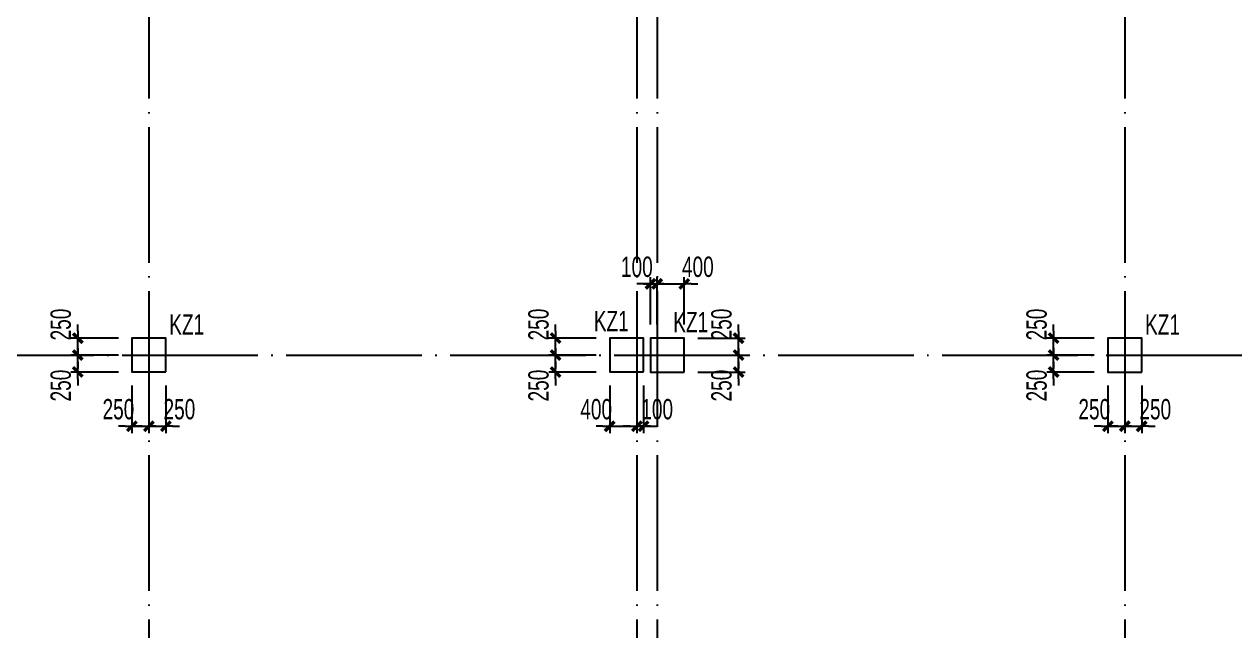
# Model space of a CAD drawing. Extents: x -21254 to 860439, y -324318 to 454338.
# Drawn here: x 221734 to 239597, y -137617 to -128672 of the extents above; entities that cross this region are included whole.
import ezdxf

# ---------------------------------------------------------------- set-up
doc = ezdxf.new("R2010")
doc.units = 0
doc.header["$LTSCALE"] = 1000
doc.header["$MEASUREMENT"] = 0
doc.linetypes.add('DOTE', pattern=[2.42, 2, -0.2, 0.02, -0.2])
doc.layers.get('0').update_dxf_attribs({"linetype": 'CONTINUOUS'})
doc.layers.get('Defpoints').update_dxf_attribs({"linetype": 'CONTINUOUS', "lineweight": 5})
for name, color, linetype in [('COLU', 7, 'CONTINUOUS'), ('COLU_DIM', 3, 'CONTINUOUS'), ('DOTE', 1, 'DOTE'), ('TEXT', 7, 'CONTINUOUS')]:
    doc.layers.add(name, color=color, linetype=linetype)
doc.styles.add('BW_Dim', font='Bweng.shx', dxfattribs={"width": 0.7, "bigfont": 'hztxt.shx'})
doc.dimstyles.new('Cyz_100_100', dxfattribs={"dimtxt": 300, "dimasz": 100, "dimexe": 100, "dimexo": 200, "dimgap": 100, "dimtad": 1, "dimdec": 0, "dimzin": 0, "dimdsep": 46, "dimtxsty": 'BW_Dim', "dimblk": '_bwk', "dimcen": 0, "dimclrt": 7, "dimadec": 0, "dimazin": 0, "dimtfac": 1, "dimtdec": 0, "dimtix": 1, "dimtmove": 2, "dimatfit": 0, "dimfxl": 1, "dimtolj": 1, "dimtzin": 0, "dimarcsym": 0})

# ---------------------------------------------------------------- blocks, each defined once
blk = doc.blocks.new('_bwk')
blk.add_line((-1, 0), (0, 0))
blk.add_lwpolyline([(-0.7, -0.7, 0.5, 0.5, 0), (0.7, 0.7, 0.5, 0.5, 0)], format="xyseb")
blk = doc.blocks.new('*D613')
at = {"layer": 'COLU_DIM', "color": 0, "lineweight": -2, "transparency": 16777216}
for p, q in [((236924, -133451), (236924, -133351)), ((237524, -133551), (236824, -133551)), ((236924, -133801), (236924, -133551)), ((237524, -133801), (236824, -133801)), ((236924, -133901), (236924, -134001))]:
    blk.add_line(p, q, dxfattribs=at)
at = {"layer": 'Defpoints', "color": 0, "transparency": 16777216}
for p in [(236924, -133551), (237724, -133551), (237724, -133801)]:
    blk.add_point(p, dxfattribs=at)
at = {"layer": 'COLU_DIM', "color": 0, "lineweight": -2, "transparency": 16777216, "xscale": 100, "yscale": 100, "zscale": 100}
for p, rotation in [((236924, -133551), 270), ((236924, -133801), 90)]:
    blk.add_blockref('_bwk', p, dxfattribs=dict(at, rotation=rotation))
at = {"layer": 'COLU_DIM', "color": 7, "transparency": 16777216, "insert": (236674, -134001), "char_height": 300, "attachment_point": 5, "rotation": 90, "style": 'BW_Dim'}
blk.add_mtext('\\A1;250', dxfattribs=at)
blk = doc.blocks.new('*D614')
at = {"layer": 'COLU_DIM', "color": 0, "lineweight": -2, "transparency": 16777216}
for p, q in [((236924, -133201), (236924, -133101)), ((237524, -133301), (236824, -133301)), ((236924, -133551), (236924, -133301)), ((237524, -133551), (236824, -133551)), ((236924, -133651), (236924, -133751))]:
    blk.add_line(p, q, dxfattribs=at)
at = {"layer": 'Defpoints', "color": 0, "transparency": 16777216}
for p in [(236924, -133301), (237724, -133301), (237724, -133551)]:
    blk.add_point(p, dxfattribs=at)
at = {"layer": 'COLU_DIM', "color": 0, "lineweight": -2, "transparency": 16777216, "xscale": 100, "yscale": 100, "zscale": 100}
for p, rotation in [((236924, -133301), 270), ((236924, -133551), 90)]:
    blk.add_blockref('_bwk', p, dxfattribs=dict(at, rotation=rotation))
at = {"layer": 'COLU_DIM', "color": 7, "transparency": 16777216, "insert": (236674, -133101), "char_height": 300, "attachment_point": 5, "rotation": 90, "style": 'BW_Dim'}
blk.add_mtext('\\A1;250', dxfattribs=at)
blk = doc.blocks.new('*D615')
at = {"layer": 'COLU_DIM', "color": 0, "lineweight": -2, "transparency": 16777216}
for p, q in [((237724, -134001), (237724, -134701)), ((237974, -134001), (237974, -134701)), ((237624, -134601), (237524, -134601)), ((237724, -134601), (237974, -134601)), ((238074, -134601), (238174, -134601))]:
    blk.add_line(p, q, dxfattribs=at)
at = {"layer": 'Defpoints', "color": 0, "transparency": 16777216}
for p in [(237724, -133801), (237974, -133801), (237974, -134601)]:
    blk.add_point(p, dxfattribs=at)
at = {"layer": 'COLU_DIM', "color": 0, "lineweight": -2, "transparency": 16777216, "xscale": 100, "yscale": 100, "zscale": 100}
blk.add_blockref('_bwk', (237724, -134601), dxfattribs=at)
at = {"layer": 'COLU_DIM', "color": 0, "lineweight": -2, "transparency": 16777216, "xscale": 100, "yscale": 100, "zscale": 100, "rotation": 180}
blk.add_blockref('_bwk', (237974, -134601), dxfattribs=at)
at = {"layer": 'COLU_DIM', "color": 7, "transparency": 16777216, "insert": (237524, -134351), "char_height": 300, "attachment_point": 5, "style": 'BW_Dim'}
blk.add_mtext('\\A1;250', dxfattribs=at)
blk = doc.blocks.new('*D616')
at = {"layer": 'COLU_DIM', "color": 0, "lineweight": -2, "transparency": 16777216}
for p, q in [((237974, -134001), (237974, -134701)), ((238224, -134001), (238224, -134701)), ((237874, -134601), (237774, -134601)), ((237974, -134601), (238224, -134601)), ((238324, -134601), (238424, -134601))]:
    blk.add_line(p, q, dxfattribs=at)
at = {"layer": 'Defpoints', "color": 0, "transparency": 16777216}
for p in [(237974, -133801), (238224, -133801), (238224, -134601)]:
    blk.add_point(p, dxfattribs=at)
at = {"layer": 'COLU_DIM', "color": 0, "lineweight": -2, "transparency": 16777216, "xscale": 100, "yscale": 100, "zscale": 100}
blk.add_blockref('_bwk', (237974, -134601), dxfattribs=at)
at = {"layer": 'COLU_DIM', "color": 0, "lineweight": -2, "transparency": 16777216, "xscale": 100, "yscale": 100, "zscale": 100, "rotation": 180}
blk.add_blockref('_bwk', (238224, -134601), dxfattribs=at)
at = {"layer": 'COLU_DIM', "color": 7, "transparency": 16777216, "insert": (238424, -134351), "char_height": 300, "attachment_point": 5, "style": 'BW_Dim'}
blk.add_mtext('\\A1;250', dxfattribs=at)
blk = doc.blocks.new('*D625')
at = {"layer": 'COLU_DIM', "color": 0, "lineweight": -2, "transparency": 16777216}
for p, q in [((222524, -133451), (222524, -133351)), ((223124, -133551), (222424, -133551)), ((222524, -133801), (222524, -133551)), ((223124, -133801), (222424, -133801)), ((222524, -133901), (222524, -134001))]:
    blk.add_line(p, q, dxfattribs=at)
at = {"layer": 'Defpoints', "color": 0, "transparency": 16777216}
for p in [(222524, -133551), (223324, -133551), (223324, -133801)]:
    blk.add_point(p, dxfattribs=at)
at = {"layer": 'COLU_DIM', "color": 0, "lineweight": -2, "transparency": 16777216, "xscale": 100, "yscale": 100, "zscale": 100}
for p, rotation in [((222524, -133551), 270), ((222524, -133801), 90)]:
    blk.add_blockref('_bwk', p, dxfattribs=dict(at, rotation=rotation))
at = {"layer": 'COLU_DIM', "color": 7, "transparency": 16777216, "insert": (222274, -134001), "char_height": 300, "attachment_point": 5, "rotation": 90, "style": 'BW_Dim'}
blk.add_mtext('\\A1;250', dxfattribs=at)
blk = doc.blocks.new('*D626')
at = {"layer": 'COLU_DIM', "color": 0, "lineweight": -2, "transparency": 16777216}
for p, q in [((222524, -133201), (222524, -133101)), ((223124, -133301), (222424, -133301)), ((222524, -133551), (222524, -133301)), ((223124, -133551), (222424, -133551)), ((222524, -133651), (222524, -133751))]:
    blk.add_line(p, q, dxfattribs=at)
at = {"layer": 'Defpoints', "color": 0, "transparency": 16777216}
for p in [(222524, -133301), (223324, -133301), (223324, -133551)]:
    blk.add_point(p, dxfattribs=at)
at = {"layer": 'COLU_DIM', "color": 0, "lineweight": -2, "transparency": 16777216, "xscale": 100, "yscale": 100, "zscale": 100}
for p, rotation in [((222524, -133301), 270), ((222524, -133551), 90)]:
    blk.add_blockref('_bwk', p, dxfattribs=dict(at, rotation=rotation))
at = {"layer": 'COLU_DIM', "color": 7, "transparency": 16777216, "insert": (222274, -133101), "char_height": 300, "attachment_point": 5, "rotation": 90, "style": 'BW_Dim'}
blk.add_mtext('\\A1;250', dxfattribs=at)
blk = doc.blocks.new('*D627')
at = {"layer": 'COLU_DIM', "color": 0, "lineweight": -2, "transparency": 16777216}
for p, q in [((223324, -134001), (223324, -134701)), ((223574, -134001), (223574, -134701)), ((223224, -134601), (223124, -134601)), ((223324, -134601), (223574, -134601)), ((223674, -134601), (223774, -134601))]:
    blk.add_line(p, q, dxfattribs=at)
at = {"layer": 'Defpoints', "color": 0, "transparency": 16777216}
for p in [(223324, -133801), (223574, -133801), (223574, -134601)]:
    blk.add_point(p, dxfattribs=at)
at = {"layer": 'COLU_DIM', "color": 0, "lineweight": -2, "transparency": 16777216, "xscale": 100, "yscale": 100, "zscale": 100}
blk.add_blockref('_bwk', (223324, -134601), dxfattribs=at)
at = {"layer": 'COLU_DIM', "color": 0, "lineweight": -2, "transparency": 16777216, "xscale": 100, "yscale": 100, "zscale": 100, "rotation": 180}
blk.add_blockref('_bwk', (223574, -134601), dxfattribs=at)
at = {"layer": 'COLU_DIM', "color": 7, "transparency": 16777216, "insert": (223124, -134351), "char_height": 300, "attachment_point": 5, "style": 'BW_Dim'}
blk.add_mtext('\\A1;250', dxfattribs=at)
blk = doc.blocks.new('*D628')
at = {"layer": 'COLU_DIM', "color": 0, "lineweight": -2, "transparency": 16777216}
for p, q in [((223574, -134001), (223574, -134701)), ((223824, -134001), (223824, -134701)), ((223474, -134601), (223374, -134601)), ((223574, -134601), (223824, -134601)), ((223924, -134601), (224024, -134601))]:
    blk.add_line(p, q, dxfattribs=at)
at = {"layer": 'Defpoints', "color": 0, "transparency": 16777216}
for p in [(223574, -133801), (223824, -133801), (223824, -134601)]:
    blk.add_point(p, dxfattribs=at)
at = {"layer": 'COLU_DIM', "color": 0, "lineweight": -2, "transparency": 16777216, "xscale": 100, "yscale": 100, "zscale": 100}
blk.add_blockref('_bwk', (223574, -134601), dxfattribs=at)
at = {"layer": 'COLU_DIM', "color": 0, "lineweight": -2, "transparency": 16777216, "xscale": 100, "yscale": 100, "zscale": 100, "rotation": 180}
blk.add_blockref('_bwk', (223824, -134601), dxfattribs=at)
at = {"layer": 'COLU_DIM', "color": 7, "transparency": 16777216, "insert": (224024, -134351), "char_height": 300, "attachment_point": 5, "style": 'BW_Dim'}
blk.add_mtext('\\A1;250', dxfattribs=at)
blk = doc.blocks.new('*D709')
at = {"layer": 'COLU_DIM', "color": 0, "lineweight": -2, "transparency": 16777216}
for p, q in [((229574, -133451), (229574, -133351)), ((230174, -133551), (229474, -133551)), ((229574, -133801), (229574, -133551)), ((230174, -133801), (229474, -133801)), ((229574, -133901), (229574, -134001))]:
    blk.add_line(p, q, dxfattribs=at)
at = {"layer": 'Defpoints', "color": 0, "transparency": 16777216}
for p in [(229574, -133551), (230374, -133551), (230374, -133801)]:
    blk.add_point(p, dxfattribs=at)
at = {"layer": 'COLU_DIM', "color": 0, "lineweight": -2, "transparency": 16777216, "xscale": 100, "yscale": 100, "zscale": 100}
for p, rotation in [((229574, -133551), 270), ((229574, -133801), 90)]:
    blk.add_blockref('_bwk', p, dxfattribs=dict(at, rotation=rotation))
at = {"layer": 'COLU_DIM', "color": 7, "transparency": 16777216, "insert": (229324, -134001), "char_height": 300, "attachment_point": 5, "rotation": 90, "style": 'BW_Dim'}
blk.add_mtext('\\A1;250', dxfattribs=at)
blk = doc.blocks.new('*D710')
at = {"layer": 'COLU_DIM', "color": 0, "lineweight": -2, "transparency": 16777216}
for p, q in [((229574, -133201), (229574, -133101)), ((230174, -133301), (229474, -133301)), ((229574, -133551), (229574, -133301)), ((230174, -133551), (229474, -133551)), ((229574, -133651), (229574, -133751))]:
    blk.add_line(p, q, dxfattribs=at)
at = {"layer": 'Defpoints', "color": 0, "transparency": 16777216}
for p in [(229574, -133301), (230374, -133301), (230374, -133551)]:
    blk.add_point(p, dxfattribs=at)
at = {"layer": 'COLU_DIM', "color": 0, "lineweight": -2, "transparency": 16777216, "xscale": 100, "yscale": 100, "zscale": 100}
for p, rotation in [((229574, -133301), 270), ((229574, -133551), 90)]:
    blk.add_blockref('_bwk', p, dxfattribs=dict(at, rotation=rotation))
at = {"layer": 'COLU_DIM', "color": 7, "transparency": 16777216, "insert": (229324, -133101), "char_height": 300, "attachment_point": 5, "rotation": 90, "style": 'BW_Dim'}
blk.add_mtext('\\A1;250', dxfattribs=at)
blk = doc.blocks.new('*D711')
at = {"layer": 'COLU_DIM', "color": 0, "lineweight": -2, "transparency": 16777216}
for p, q in [((230374, -134001), (230374, -134701)), ((230774, -134001), (230774, -134701)), ((230274, -134601), (230174, -134601)), ((230374, -134601), (230774, -134601)), ((230874, -134601), (230974, -134601))]:
    blk.add_line(p, q, dxfattribs=at)
at = {"layer": 'Defpoints', "color": 0, "transparency": 16777216}
for p in [(230374, -133801), (230774, -133801), (230774, -134601)]:
    blk.add_point(p, dxfattribs=at)
at = {"layer": 'COLU_DIM', "color": 0, "lineweight": -2, "transparency": 16777216, "xscale": 100, "yscale": 100, "zscale": 100}
blk.add_blockref('_bwk', (230374, -134601), dxfattribs=at)
at = {"layer": 'COLU_DIM', "color": 0, "lineweight": -2, "transparency": 16777216, "xscale": 100, "yscale": 100, "zscale": 100, "rotation": 180}
blk.add_blockref('_bwk', (230774, -134601), dxfattribs=at)
at = {"layer": 'COLU_DIM', "color": 7, "transparency": 16777216, "insert": (230174, -134351), "char_height": 300, "attachment_point": 5, "style": 'BW_Dim'}
blk.add_mtext('\\A1;400', dxfattribs=at)
blk = doc.blocks.new('*D712')
at = {"layer": 'COLU_DIM', "color": 0, "lineweight": -2, "transparency": 16777216}
for p, q in [((230774, -134001), (230774, -134701)), ((230874, -134001), (230874, -134701)), ((230674, -134601), (230574, -134601)), ((230774, -134601), (230874, -134601)), ((230974, -134601), (231074, -134601))]:
    blk.add_line(p, q, dxfattribs=at)
at = {"layer": 'Defpoints', "color": 0, "transparency": 16777216}
for p in [(230774, -133801), (230874, -133801), (230874, -134601)]:
    blk.add_point(p, dxfattribs=at)
at = {"layer": 'COLU_DIM', "color": 0, "lineweight": -2, "transparency": 16777216, "xscale": 100, "yscale": 100, "zscale": 100}
blk.add_blockref('_bwk', (230774, -134601), dxfattribs=at)
at = {"layer": 'COLU_DIM', "color": 0, "lineweight": -2, "transparency": 16777216, "xscale": 100, "yscale": 100, "zscale": 100, "rotation": 180}
blk.add_blockref('_bwk', (230874, -134601), dxfattribs=at)
at = {"layer": 'COLU_DIM', "color": 7, "transparency": 16777216, "insert": (231074, -134351), "char_height": 300, "attachment_point": 5, "style": 'BW_Dim'}
blk.add_mtext('\\A1;100', dxfattribs=at)
blk = doc.blocks.new('*D721')
at = {"layer": 'COLU_DIM', "color": 0, "lineweight": -2, "transparency": 16777216}
for p, q in [((232274, -133451), (232274, -133351)), ((231674, -133551), (232374, -133551)), ((232274, -133801), (232274, -133551)), ((231674, -133801), (232374, -133801)), ((232274, -133901), (232274, -134001))]:
    blk.add_line(p, q, dxfattribs=at)
at = {"layer": 'Defpoints', "color": 0, "transparency": 16777216}
for p in [(231474, -133551), (232274, -133551), (231474, -133801)]:
    blk.add_point(p, dxfattribs=at)
at = {"layer": 'COLU_DIM', "color": 0, "lineweight": -2, "transparency": 16777216, "xscale": 100, "yscale": 100, "zscale": 100}
for p, rotation in [((232274, -133551), 270), ((232274, -133801), 90)]:
    blk.add_blockref('_bwk', p, dxfattribs=dict(at, rotation=rotation))
at = {"layer": 'COLU_DIM', "color": 7, "transparency": 16777216, "insert": (232024, -134001), "char_height": 300, "attachment_point": 5, "rotation": 90, "style": 'BW_Dim'}
blk.add_mtext('\\A1;250', dxfattribs=at)
blk = doc.blocks.new('*D722')
at = {"layer": 'COLU_DIM', "color": 0, "lineweight": -2, "transparency": 16777216}
for p, q in [((232274, -133201), (232274, -133101)), ((231674, -133301), (232374, -133301)), ((232274, -133551), (232274, -133301)), ((231674, -133551), (232374, -133551)), ((232274, -133651), (232274, -133751))]:
    blk.add_line(p, q, dxfattribs=at)
at = {"layer": 'Defpoints', "color": 0, "transparency": 16777216}
for p in [(231474, -133301), (232274, -133301), (231474, -133551)]:
    blk.add_point(p, dxfattribs=at)
at = {"layer": 'COLU_DIM', "color": 0, "lineweight": -2, "transparency": 16777216, "xscale": 100, "yscale": 100, "zscale": 100}
for p, rotation in [((232274, -133301), 270), ((232274, -133551), 90)]:
    blk.add_blockref('_bwk', p, dxfattribs=dict(at, rotation=rotation))
at = {"layer": 'COLU_DIM', "color": 7, "transparency": 16777216, "insert": (232024, -133101), "char_height": 300, "attachment_point": 5, "rotation": 90, "style": 'BW_Dim'}
blk.add_mtext('\\A1;250', dxfattribs=at)
blk = doc.blocks.new('*D723')
at = {"layer": 'COLU_DIM', "color": 0, "lineweight": -2, "transparency": 16777216}
for p, q in [((230874, -132501), (230774, -132501)), ((230974, -133101), (230974, -132401)), ((230974, -132501), (231074, -132501)), ((231074, -133101), (231074, -132401)), ((231174, -132501), (231274, -132501))]:
    blk.add_line(p, q, dxfattribs=at)
at = {"layer": 'Defpoints', "color": 0, "transparency": 16777216}
for p in [(231074, -132501), (230974, -133301), (231074, -133301)]:
    blk.add_point(p, dxfattribs=at)
at = {"layer": 'COLU_DIM', "color": 0, "lineweight": -2, "transparency": 16777216, "xscale": 100, "yscale": 100, "zscale": 100}
blk.add_blockref('_bwk', (230974, -132501), dxfattribs=at)
at = {"layer": 'COLU_DIM', "color": 0, "lineweight": -2, "transparency": 16777216, "xscale": 100, "yscale": 100, "zscale": 100, "rotation": 180}
blk.add_blockref('_bwk', (231074, -132501), dxfattribs=at)
at = {"layer": 'COLU_DIM', "color": 7, "transparency": 16777216, "insert": (230774, -132251), "char_height": 300, "attachment_point": 5, "style": 'BW_Dim'}
blk.add_mtext('\\A1;100', dxfattribs=at)
blk = doc.blocks.new('*D724')
at = {"layer": 'COLU_DIM', "color": 0, "lineweight": -2, "transparency": 16777216}
for p, q in [((230974, -132501), (230874, -132501)), ((231074, -133101), (231074, -132401)), ((231074, -132501), (231474, -132501)), ((231474, -133101), (231474, -132401)), ((231574, -132501), (231674, -132501))]:
    blk.add_line(p, q, dxfattribs=at)
at = {"layer": 'Defpoints', "color": 0, "transparency": 16777216}
for p in [(231474, -132501), (231074, -133301), (231474, -133301)]:
    blk.add_point(p, dxfattribs=at)
at = {"layer": 'COLU_DIM', "color": 0, "lineweight": -2, "transparency": 16777216, "xscale": 100, "yscale": 100, "zscale": 100}
blk.add_blockref('_bwk', (231074, -132501), dxfattribs=at)
at = {"layer": 'COLU_DIM', "color": 0, "lineweight": -2, "transparency": 16777216, "xscale": 100, "yscale": 100, "zscale": 100, "rotation": 180}
blk.add_blockref('_bwk', (231474, -132501), dxfattribs=at)
at = {"layer": 'COLU_DIM', "color": 7, "transparency": 16777216, "insert": (231674, -132251), "char_height": 300, "attachment_point": 5, "style": 'BW_Dim'}
blk.add_mtext('\\A1;400', dxfattribs=at)

msp = doc.modelspace()

# ---------------------------------------------------------------- linework, layer by layer
at = {"layer": 'COLU'}
for points in [[(223823.707, -133800.727), (223823.707, -133300.727), (223323.707, -133300.727), (223323.707, -133800.727)], [(230873.707, -133800.727), (230873.707, -133300.727), (230373.707, -133300.727), (230373.707, -133800.727)], [(231473.707, -133800.875), (231473.707, -133300.875), (230973.707, -133300.875), (230973.707, -133800.875)], [(238223.707, -133800.875), (238223.707, -133300.875), (237723.707, -133300.875), (237723.707, -133800.875)]]:
    msp.add_lwpolyline(points, close=True, dxfattribs=at)
at = {"layer": 'DOTE', "linetype": 'DOTE'}
for p, q in [((223573.707, -122928.633), (223573.707, -144454.152)), ((230773.707, -122928.633), (230773.707, -144454.152)), ((231073.707, -122928.633), (231073.707, -144454.152)), ((237973.707, -122928.633), (237973.707, -144454.152)), ((179620.108, -133550.727), (257338.85, -133550.727))]:
    msp.add_line(p, q, dxfattribs=at)

# ---------------------------------------------------------------- texts
at = {"layer": 'TEXT', "style": 'BW_Dim', "width": 0.7}
for p in [(230139.373, -133199.163), (223873.707, -133250.727), (231310.646, -133213.882), (238273.707, -133250.875)]:
    msp.add_text('KZ1', height=300, dxfattribs=at).set_placement(p)

# ---------------------------------------------------------------- dimensions: what is measured, and where the dimension line sits
at = {"layer": 'COLU_DIM'}
for base, p1, p2, picture, middle in [((231073.707, -132500.875), (230973.707, -133300.875), (231073.707, -133300.875), '*D723', (230773.707, -132250.875)), ((231473.707, -132500.875), (231073.707, -133300.875), (231473.707, -133300.875), '*D724', (231673.707, -132250.875)), ((223573.707, -134600.727), (223323.707, -133800.727), (223573.707, -133800.727), '*D627', (223123.707, -134350.727)), ((223823.707, -134600.727), (223573.707, -133800.727), (223823.707, -133800.727), '*D628', (224023.707, -134350.727)), ((230773.707, -134600.727), (230373.707, -133800.727), (230773.707, -133800.727), '*D711', (230173.707, -134350.727)), ((230873.707, -134600.727), (230773.707, -133800.727), (230873.707, -133800.727), '*D712', (231073.707, -134350.727)), ((237973.707, -134600.875), (237723.707, -133800.875), (237973.707, -133800.875), '*D615', (237523.707, -134350.875)), ((238223.707, -134600.875), (237973.707, -133800.875), (238223.707, -133800.875), '*D616', (238423.707, -134350.875))]:
    dim = msp.add_linear_dim(base=base, p1=p1, p2=p2, dimstyle='Cyz_100_100', dxfattribs=at)
    dim.commit()
    dim.dimension.update_dxf_attribs({"geometry": picture, "text_midpoint": middle, "dimtype": 160})
for base, p1, p2, picture, middle in [((222523.707, -133300.727), (223323.707, -133550.727), (223323.707, -133300.727), '*D626', (222273.707, -133100.727)), ((229573.707, -133300.727), (230373.707, -133550.727), (230373.707, -133300.727), '*D710', (229323.707, -133100.727)), ((232273.707, -133300.875), (231473.707, -133550.727), (231473.707, -133300.875), '*D722', (232023.707, -133100.875)), ((236923.707, -133300.875), (237723.707, -133550.727), (237723.707, -133300.875), '*D614', (236673.707, -133100.875)), ((222523.707, -133550.727), (223323.707, -133800.727), (223323.707, -133550.727), '*D625', (222273.707, -134000.727)), ((229573.707, -133550.727), (230373.707, -133800.727), (230373.707, -133550.727), '*D709', (229323.707, -134000.727)), ((232273.707, -133550.727), (231473.707, -133800.875), (231473.707, -133550.727), '*D721', (232023.707, -134000.875)), ((236923.707, -133550.727), (237723.707, -133800.875), (237723.707, -133550.727), '*D613', (236673.707, -134000.875))]:
    dim = msp.add_linear_dim(base=base, p1=p1, p2=p2, angle=90, dimstyle='Cyz_100_100', dxfattribs=at)
    dim.commit()
    dim.dimension.update_dxf_attribs({"geometry": picture, "text_midpoint": middle, "dimtype": 160})

doc.saveas('drawing.dxf')
